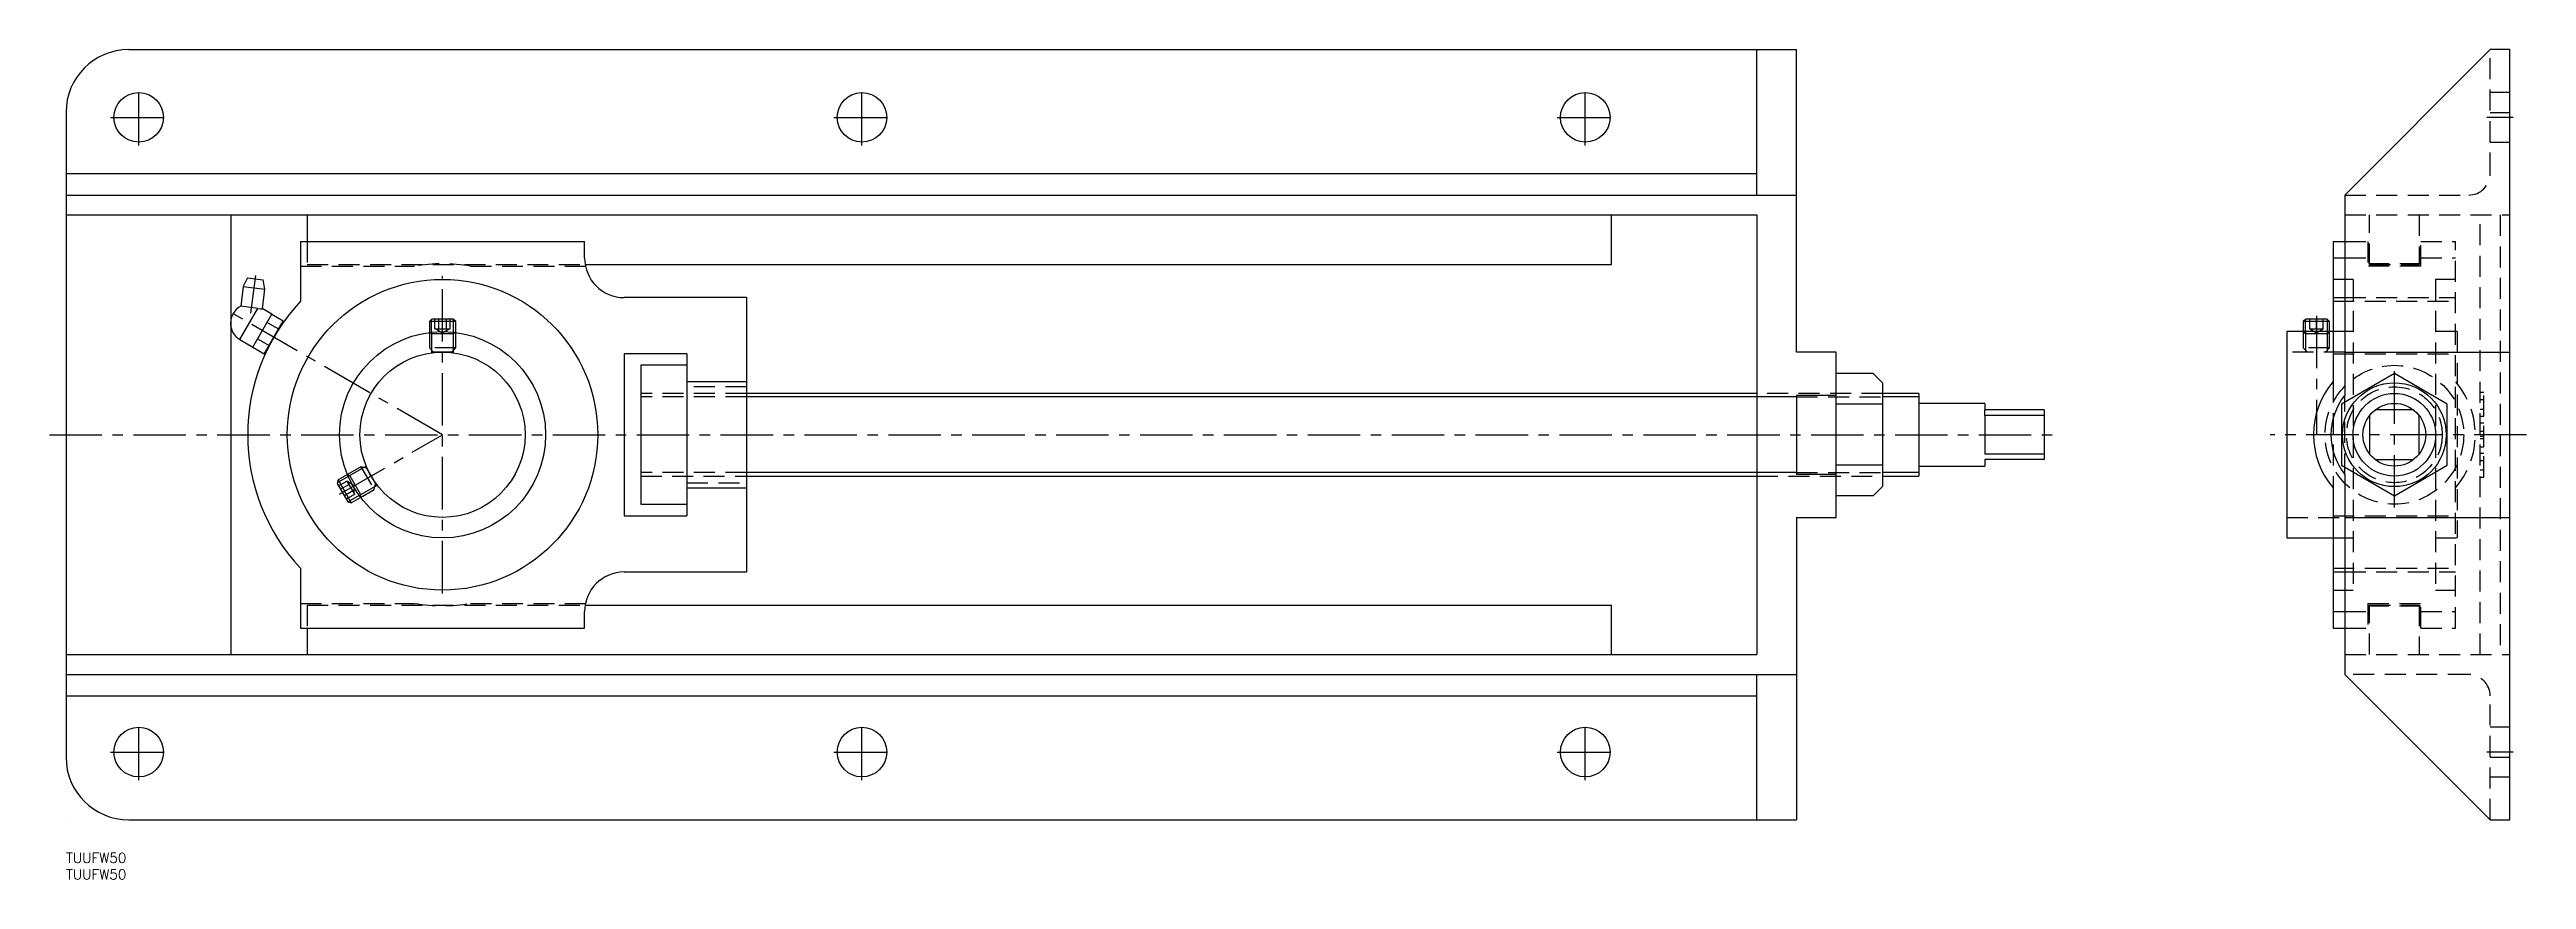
# Model space of a CAD drawing. Extents: x -5 to 745, y -8 to 243.
import ezdxf

# ---------------------------------------------------------------- set-up
doc = ezdxf.new("R2010")
doc.units = 0
doc.header["$LTSCALE"] = 0.5
doc.linetypes.add('CENTER', pattern=[50.8, 31.75, -6.35, 6.35, -6.35])
doc.linetypes.add('DASHED', pattern=[19.05, 12.7, -6.35])
for name, color, linetype in [('MSM_CENTER', 1, 'CENTER'), ('MSM_CONTINUOUS', 7, 'CONTINUOUS'), ('MSM_DASHED', 4, 'DASHED'), ('MSM_NARROW', 5, 'CONTINUOUS'), ('MSM_PART_NUMBER', 7, 'CONTINUOUS')]:
    doc.layers.add(name, color=color, linetype=linetype)
doc.styles.get("Standard").update_dxf_attribs({"font": 'txt.shx', "height": 3, "bigfont": 'bigfont.shx'})

msp = doc.modelspace()

# ---------------------------------------------------------------- linework, layer by layer
at = {"layer": 'MSM_CENTER'}
for p, q in [((22, 214), (22, 231)), ((241, 214), (241, 231)), ((460, 214), (460, 231)), ((13.5, 222.5), (30.5, 222.5)), ((232.5, 222.5), (249.5, 222.5)), ((451.5, 222.5), (468.5, 222.5)), ((741, 222.5), (733, 222.5)), ((55.94, 163.23), (57.44, 174.63)), ((114, 78.5), (114, 174.5)), ((114, 126.5), (49.7, 163.63)), ((681.4, 162.5), (681.4, 126.5)), ((705, 104.45), (705, 148.55)), ((-5, 126.5), (604, 126.5)), ((82.82, 108.5), (114, 126.5)), ((745, 126.5), (667.4, 126.5)), ((22, 22), (22, 39)), ((241, 22), (241, 39)), ((460, 22), (460, 39)), ((13.5, 30.5), (30.5, 30.5)), ((232.5, 30.5), (249.5, 30.5)), ((451.5, 30.5), (468.5, 30.5)), ((741, 30.5), (733, 30.5))]:
    msp.add_line(p, q, dxfattribs=at)
at = {"layer": 'MSM_CONTINUOUS'}
for p, q in [((19, 243), (524, 243)), ((512, 199), (512, 243)), ((524, 151.5), (524, 243)), ((690, 199), (734, 243)), ((740, 243), (734, 243)), ((740, 10), (740, 243)), ((0, 224), (0, 29)), ((0, 199), (524, 199)), ((690, 199), (690, 138.48)), ((0, 193), (512, 193)), ((50, 161.78), (50, 193)), ((73, 193), (73, 185)), ((468, 178), (468, 193)), ((512, 193), (512, 60)), ((71, 185), (71, 166.9)), ((71, 185), (157, 185)), ((157, 180), (157, 185)), ((686.5, 185), (690, 185)), ((686.5, 185), (686.5, 142.56)), ((54.93, 173.95), (53.68, 171.39)), ((54.93, 173.95), (59.68, 173.32)), ((60.22, 170.53), (59.68, 173.32)), ((157.17, 178), (468, 178)), ((53.68, 171.39), (52.89, 165.35)), ((58.09, 164.66), (52.89, 165.35)), ((53.68, 171.39), (60.22, 170.53)), ((59.45, 164.63), (60.22, 170.53)), ((206, 168), (169, 168)), ((206, 168), (206, 85)), ((686.5, 168), (690, 168)), ((50, 60), (50, 158.72)), ((56.55, 153), (62.33, 163)), ((58.09, 164.66), (58.86, 164.61)), ((58.86, 164.61), (59.33, 164.63)), ((59.33, 164.63), (59.45, 164.63)), ((62.32, 162.98), (59.43, 164.65)), ((60.02, 151), (65.79, 161)), ((60.88, 160.5), (64.35, 158.5)), ((62.33, 163), (65.79, 161)), ((110.77, 161.5), (110, 160.73)), ((110, 160.73), (110, 157.44)), ((118, 160.73), (110, 160.73)), ((117.23, 161.5), (110.77, 161.5)), ((118, 160.73), (117.23, 161.5)), ((118, 157.44), (118, 160.73)), ((686.5, 157.7), (672.4, 157.7)), ((672.4, 157.7), (672.4, 95.3)), ((678.17, 161.5), (677.4, 160.73)), ((685.4, 160.73), (677.4, 160.73)), ((677.4, 160.73), (677.4, 157.7)), ((684.63, 161.5), (678.17, 161.5)), ((685.4, 160.73), (684.63, 161.5)), ((685.4, 157.7), (685.4, 160.73)), ((52.67, 155.27), (56.57, 153.02)), ((56.55, 153), (60.02, 151)), ((58, 155.5), (61.46, 153.5)), ((169, 151), (169, 102)), ((188, 151), (169, 151)), ((188, 151), (188, 102)), ((536, 151.5), (524, 151.5)), ((536, 101.5), (536, 151.5)), ((690, 151.5), (740, 151.5)), ((188, 147.5), (174, 147.5)), ((174, 147.5), (174, 105.5)), ((188, 142.56), (206, 142.56)), ((547.22, 144.98), (536, 144.98)), ((550, 142.2), (547.22, 144.98)), ((705, 144.98), (689, 135.74)), ((721, 135.74), (705, 144.98)), ((512, 139), (206, 139)), ((524, 138.48), (524, 114.52)), ((524, 138.48), (536, 138.48)), ((550, 135.74), (536, 135.74)), ((550, 142.2), (550, 110.8)), ((561, 139), (550, 139)), ((561, 139), (561, 114)), ((581, 136), (561, 136)), ((581, 136), (581, 134)), ((689, 135.74), (689, 117.26)), ((721, 117.26), (721, 135.74)), ((599, 134), (581, 134)), ((581, 132.33), (581, 120.67)), ((599, 132.33), (581, 132.33)), ((599, 134), (599, 119)), ((697.5, 132.33), (697.5, 120.67)), ((710.83, 134), (699.17, 134)), ((712.5, 132.33), (710.83, 134)), ((712.5, 120.67), (712.5, 132.33)), ((599, 120.67), (581, 120.67)), ((82.35, 112.85), (82.07, 111.8)), ((85.2, 114.49), (82.35, 112.85)), ((82.35, 112.85), (86.35, 105.92)), ((206, 114), (512, 114)), ((536, 114.52), (524, 114.52)), ((550, 117.26), (536, 117.26)), ((550, 114), (561, 114)), ((561, 117), (581, 117)), ((581, 119), (581, 117)), ((599, 119), (581, 119)), ((689, 117.26), (705, 108.02)), ((690, 114.52), (690, 54)), ((699.17, 119), (710.83, 119)), ((705, 108.02), (721, 117.26)), ((82.07, 111.8), (85.31, 106.2)), ((85.31, 106.2), (86.35, 105.92)), ((86.35, 105.92), (89.2, 107.56)), ((174, 105.5), (188, 105.5)), ((188, 110.44), (206, 110.44)), ((547.22, 108.02), (536, 108.02)), ((547.22, 108.02), (550, 110.8)), ((686.5, 110.44), (686.5, 68)), ((169, 102), (188, 102)), ((524, 101.5), (524, 10)), ((524, 101.5), (536, 101.5)), ((690, 101.5), (740, 101.5)), ((672.4, 95.3), (686.5, 95.3)), ((71, 86.1), (71, 68)), ((169, 85), (206, 85)), ((686.5, 85), (690, 85)), ((157.17, 75), (468, 75)), ((468, 60), (468, 75)), ((71, 68), (157, 68)), ((73, 68), (73, 60)), ((157, 68), (157, 73)), ((686.5, 68), (690, 68)), ((0, 60), (512, 60)), ((0, 54), (524, 54)), ((512, 10), (512, 54)), ((734, 10), (690, 54)), ((19, 10), (524, 10)), ((734, 10), (740, 10))]:
    msp.add_line(p, q, dxfattribs=at)
for centre, radius in [((22, 222.5), 7.5), ((241, 222.5), 7.5), ((460, 222.5), 7.5), ((114, 126.5), 47), ((114, 126.5), 31.2), ((114, 126.5), 25), ((705, 126.5), 15.7), ((705, 126.5), 12.5), ((705, 126.5), 9.5), ((22, 30.5), 7.5), ((241, 30.5), 7.5), ((460, 30.5), 7.5)]:
    msp.add_circle(centre, radius, dxfattribs=at)
for centre, radius, start, end in [((19, 224), 19, 90, 180), ((169, 180), 12, 180, 270), ((55.54, 160.25), 5.75, 117.52355, 240), ((114, 126.5), 59, 136.78702, 223.21298), ((705, 126.5), 24.5, 139.03429, 220.96571), ((705, 126.5), 19.2, 141.37517, 218.62483), ((169, 73), 12, 90, 180), ((19, 29), 19, 180, 270)]:
    msp.add_arc(centre, radius, start, end, dxfattribs=at)
at = {"layer": 'MSM_DASHED'}
for p, q in [((734, 205.5), (734, 243)), ((740, 230), (734, 230)), ((734, 224), (740, 224)), ((734, 215), (740, 215)), ((690, 199), (727.5, 199)), ((690, 193), (740, 193)), ((697.5, 178), (697.5, 193)), ((712.5, 193), (712.5, 178)), ((731, 60), (731, 193)), ((737, 193), (737, 60)), ((73, 185), (73, 178)), ((690, 185), (697, 185)), ((690, 180), (697, 180)), ((697, 185), (697, 177.5)), ((713, 177.5), (713, 185)), ((713, 185), (723.5, 185)), ((713, 180), (723.5, 180)), ((723.5, 68), (723.5, 185)), ((71, 177.5), (105.52, 177.5)), ((73, 178), (157.17, 178)), ((122.48, 177.5), (157.26, 177.5)), ((692.5, 173.5), (686.5, 173.5)), ((692.5, 173.5), (692.5, 79.5)), ((713, 178.2), (697, 178.2)), ((713, 177.5), (697, 177.5)), ((697.5, 178), (712.5, 178)), ((723.5, 173.5), (717.5, 173.5)), ((717.5, 173.5), (717.5, 79.5)), ((686.5, 166.9), (723.5, 166.9)), ((690, 168), (723.5, 168)), ((50, 158.72), (50, 161.78)), ((60.9, 160.52), (60.86, 160.46)), ((110.68, 157.52), (110.68, 151.28)), ((111.69, 158.5), (111.69, 161.5)), ((111.69, 158.5), (116.31, 158.5)), ((112, 158.5), (114, 157.35)), ((112.85, 158.5), (112.85, 161.5)), ((114, 157.35), (116, 158.5)), ((115.15, 158.5), (115.15, 161.5)), ((116.31, 158.5), (116.31, 161.5)), ((117.32, 151.28), (117.32, 157.52)), ((677.4, 157.7), (677.4, 152.75)), ((677.4, 157.7), (678.08, 157.02)), ((678.08, 157.7), (678.08, 151.5)), ((679.4, 158.5), (679.4, 161.5)), ((679.4, 158.5), (683.4, 158.5)), ((679.4, 158.5), (681.4, 157.35)), ((681.4, 158.5), (681.4, 161.5)), ((681.4, 157.35), (683.4, 158.5)), ((683.4, 158.5), (683.4, 161.5)), ((684.72, 151.5), (684.72, 157.7)), ((684.72, 157.02), (685.4, 157.7)), ((685.4, 152.75), (685.4, 157.7)), ((692.5, 157.7), (686.5, 157.7)), ((724, 157.7), (717.5, 157.7)), ((724, 157.7), (724, 95.3)), ((58.02, 155.54), (57.99, 155.48)), ((110, 157.44), (110, 152.75)), ((110, 152.75), (111.25, 151.5)), ((118, 152.75), (110, 152.75)), ((110.23, 157.47), (110.68, 157.02)), ((117.32, 157.02), (110.68, 157.02)), ((117.32, 151.5), (110.68, 151.5)), ((116.75, 151.5), (118, 152.75)), ((117.32, 157.02), (117.77, 157.47)), ((118, 152.75), (118, 157.44)), ((690, 151.5), (672.4, 151.5)), ((685.4, 152.75), (677.4, 152.75)), ((677.4, 152.75), (678.65, 151.5)), ((684.72, 157.02), (678.08, 157.02)), ((684.15, 151.5), (685.4, 152.75)), ((686.5, 151), (723.5, 151)), ((686.5, 142.56), (686.5, 110.44)), ((206, 139), (174, 139)), ((206, 137.92), (174, 137.92)), ((206, 141), (188, 141)), ((550, 139), (512, 139)), ((524, 137.92), (550, 137.92)), ((690, 114.52), (690, 138.48)), ((731, 139.33), (732.05, 139.33)), ((731, 137.15), (732.05, 137.15)), ((732.05, 132.07), (732.05, 139.33)), ((581, 132.33), (581, 134)), ((731, 134.24), (732.05, 134.24)), ((731, 132.07), (732.05, 132.07)), ((731, 130.13), (732.05, 130.13)), ((731, 127.59), (732.05, 127.59)), ((732.05, 122.87), (732.05, 130.13)), ((731, 126.09), (732.05, 126.09)), ((731, 125.41), (732.05, 125.41)), ((731, 122.87), (732.05, 122.87)), ((731, 120.93), (732.05, 120.93)), ((732.05, 113.67), (732.05, 120.93)), ((85.13, 112.5), (82.53, 111)), ((87.44, 108.5), (85.13, 112.5)), ((89.27, 116.84), (85.2, 114.49)), ((85.9, 114.12), (85.3, 114.28)), ((90.88, 116.99), (85.47, 113.87)), ((85.9, 114.12), (89.23, 108.36)), ((90.97, 116.38), (89.27, 116.84)), ((89.27, 116.84), (93.27, 109.91)), ((90.69, 116.88), (94.01, 111.12)), ((206, 115.08), (174, 115.08)), ((174, 114), (206, 114)), ((512, 114), (550, 114)), ((524, 115.08), (550, 115.08)), ((731, 118.76), (732.05, 118.76)), ((731, 115.85), (732.05, 115.85)), ((731, 113.67), (732.05, 113.67)), ((85.71, 111.5), (83.11, 110)), ((86.86, 109.5), (84.27, 108)), ((87.44, 108.5), (84.84, 107)), ((87.29, 111.08), (85.29, 112.23)), ((87.29, 108.77), (87.29, 111.08)), ((88.8, 108.11), (94.2, 111.23)), ((89.07, 107.76), (89.23, 108.36)), ((89.2, 107.56), (93.27, 109.91)), ((93.27, 109.91), (93.72, 111.62)), ((188, 112), (206, 112)), ((672.4, 101.5), (690, 101.5)), ((686.5, 102), (723.5, 102)), ((686.5, 95.3), (692.5, 95.3)), ((717.5, 95.3), (724, 95.3)), ((686.5, 86.1), (723.5, 86.1)), ((690, 85), (723.5, 85)), ((71, 75.5), (105.52, 75.5)), ((73, 75), (73, 68)), ((73, 75), (157.17, 75)), ((122.48, 75.5), (157.26, 75.5)), ((686.5, 79.5), (692.5, 79.5)), ((697, 75.5), (697, 68)), ((697, 75.5), (713, 75.5)), ((697.5, 75), (712.5, 75)), ((697.5, 60), (697.5, 75)), ((712.5, 75), (712.5, 60)), ((713, 68), (713, 75.5)), ((717.5, 79.5), (723.5, 79.5)), ((690, 73), (697, 73)), ((690, 68), (697, 68)), ((697, 74.8), (713, 74.8)), ((713, 73), (723.5, 73)), ((713, 68), (723.5, 68)), ((690, 60), (740, 60)), ((727.5, 54), (690, 54)), ((734, 10), (734, 47.5)), ((740, 38), (734, 38)), ((734, 29), (740, 29)), ((734, 23), (740, 23))]:
    msp.add_line(p, q, dxfattribs=at)
for radius in [21, 14.5]:
    msp.add_circle((705, 126.5), radius, dxfattribs=at)
for centre, radius, start, end in [((727.5, 205.5), 6.5, 270, 0), ((114, 126.5), 51.7, 80.56086, 99.43914), ((705, 126.5), 24.5, 319.03429, 40.96571), ((114, 126.5), 51.7, 260.56086, 279.43914), ((727.5, 47.5), 6.5, 0, 90)]:
    msp.add_arc(centre, radius, start, end, dxfattribs=at)
at = {"layer": 'MSM_NARROW'}
for p, q in [((0, 205.5), (512, 205.5)), ((686.5, 180), (690, 180)), ((52.67, 155.27), (58.09, 164.66)), ((110.68, 157.52), (110.68, 161.41)), ((117.32, 157.52), (117.32, 161.41)), ((678.08, 157.7), (678.08, 161.41)), ((684.72, 157.7), (684.72, 161.41)), ((524, 137.92), (206, 137.92)), ((561, 137.92), (550, 137.92)), ((85.47, 113.87), (82.11, 111.92)), ((524, 115.08), (206, 115.08)), ((561, 115.08), (550, 115.08)), ((88.8, 108.11), (85.43, 106.17)), ((686.5, 73), (690, 73)), ((0, 47.5), (512, 47.5)), ((0, 10), (0, 10))]:
    msp.add_line(p, q, dxfattribs=at)

# ---------------------------------------------------------------- texts
at = {"layer": 'MSM_PART_NUMBER'}
for p in [(0, -3), (0, -8)]:
    msp.add_text('TUUFW50', height=3, dxfattribs=at).set_placement(p)

doc.saveas('drawing.dxf')
